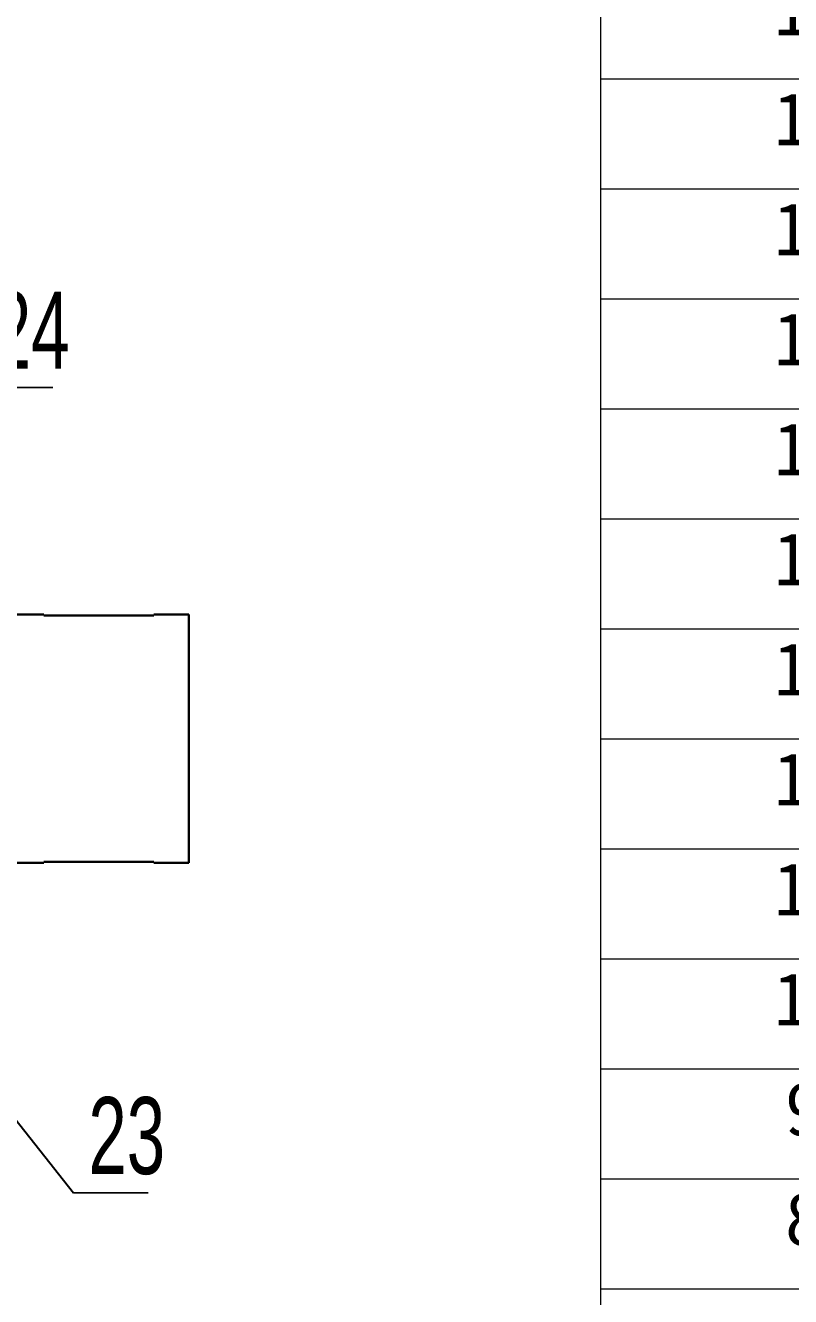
# Model space of a CAD drawing. Header units: millimetres. Extents: x 13 to 7248, y -1201 to 1478.
# Drawn here: x 1050.9 to 1224.7, y 433 to 721.9 of the extents above; entities that cross this region are included whole.
import ezdxf

# ---------------------------------------------------------------- set-up
doc = ezdxf.new("R2010")
doc.units = ezdxf.units.MM
doc.header["$LTSCALE"] = 5
doc.linetypes.add('SLD-实线', pattern=[0])
doc.layers.get('0').update_dxf_attribs({"lineweight": 30})
doc.layers.add('文字层', color=7, linetype='SLD-实线')
doc.layers.add('标注线', color=4, linetype='SLD-实线')
doc.styles.add('SLDTEXTSTYLE2', font='')
doc.styles.add('SLDTEXTSTYLE4', font='', dxfattribs={"width": 0.67})
doc.styles.get("Standard").update_dxf_attribs({"font": ''})
doc.styles.get('SLDTEXTSTYLE2').set_extended_font_data('宋体')
doc.styles.get('SLDTEXTSTYLE4').set_extended_font_data('汉仪长仿宋体')
doc.styles.get('Standard').set_extended_font_data('SimSun')
doc.dimstyles.new('SLDDIMSTYLE0', dxfattribs={"dimtxt": 0.18, "dimasz": 4, "dimexe": 0, "dimexo": 0.0625, "dimgap": 0, "dimtad": 0, "dimtih": 1, "dimtoh": 1, "dimdec": 0, "dimrnd": 1e-09, "dimzin": 0, "dimdsep": 46, "dimtxsty": 'Standard', "dimblk1": 'DOT', "dimblk2": 'DOT', "dimsah": 1, "dimcen": 0.09, "dimadec": 0, "dimazin": 0, "dimtfac": 4, "dimtdec": 0, "dimtofl": 0, "dimtmove": 0, "dimatfit": 3, "dimldrblk": 'DOT', "dimfxl": 0, "dimfrac": 2, "dimtolj": 1, "dimtzin": 0, "dimarcsym": 0})

# ---------------------------------------------------------------- blocks, each defined once
blk = doc.blocks.new('SW_TABLEANNOTATION_1')
at = {"color": 0, "linetype": 'SLD-实线', "lineweight": 0}
for p, q in [((0, 0), (0, -1231.32)), ((0, -741.32), (875.99, -741.32)), ((0, -766.32), (875.99, -766.32)), ((0, -791.32), (875.99, -791.32)), ((0, -816.32), (875.99, -816.32)), ((0, -841.32), (875.99, -841.32)), ((0, -866.32), (875.99, -866.32)), ((0, -891.32), (875.99, -891.32)), ((0, -916.32), (875.99, -916.32)), ((0, -941.32), (875.99, -941.32)), ((0, -966.32), (875.99, -966.32)), ((0, -991.32), (875.99, -991.32)), ((0, -1016.32), (875.99, -1016.32))]:
    blk.add_line(p, q, dxfattribs=at)
at = {"color": 0, "linetype": 'SLD-实线', "lineweight": 0, "attachment_point": 1, "style": 'SLDTEXTSTYLE2'}
for s, insert, char_height in [('19', (39.4, -719.53), 11.906), ('18', (39.4, -744.53), 11.906), ('17', (39.4, -769.53), 11.906), ('16', (39.4, -794.53), 11.906), ('15', (39.39, -819.53), 11.906), ('14', (39.39, -844.53), 11.906), ('13', (39.39, -869.53), 11.906), ('12', (39.39, -894.53), 11.906), ('11', (39.39, -919.53), 11.906), ('10', (39.39, -944.53), 11.906), ('9', (41.96, -969.53), 11.91), ('8', (41.96, -994.53), 11.91)]:
    blk.add_mtext(s, dxfattribs=dict(at, insert=insert, char_height=char_height))
blk = doc.blocks.new('SW_NOTE_58')
at = {"color": 0, "linetype": 'SLD-实线', "lineweight": 15}
for p, q in [((0, 0), (16.98, 0)), ((16.98, 0), (0, 0)), ((0, 0), (16.98, 0)), ((16.98, 0), (0, 0)), ((0, 0), (16.98, 0)), ((16.98, 0), (0, 0))]:
    blk.add_line(p, q, dxfattribs=at)
at = {"color": 0, "linetype": 'SLD-实线', "lineweight": 15, "insert": (3.36, 21.76), "char_height": 17.5, "attachment_point": 1, "style": 'SLDTEXTSTYLE4'}
blk.add_mtext('24', dxfattribs=at)
blk = doc.blocks.new('SW_NOTE_59')
at = {"color": 0, "linetype": 'SLD-实线', "lineweight": 15}
for p, q in [((0, 0), (16.98, 0)), ((16.98, 0), (0, 0)), ((0, 0), (16.98, 0)), ((16.98, 0), (0, 0)), ((0, 0), (16.98, 0)), ((16.98, 0), (0, 0))]:
    blk.add_line(p, q, dxfattribs=at)
at = {"color": 0, "linetype": 'SLD-实线', "lineweight": 15, "insert": (3.36, 21.76), "char_height": 17.5, "attachment_point": 1, "style": 'SLDTEXTSTYLE4'}
blk.add_mtext('23', dxfattribs=at)
blk = doc.blocks.new('_DOT')
at = {"color": 0, "linetype": 'ByBlock', "lineweight": -2}
blk.add_line((-0.5, 0), (-1, 0), dxfattribs=at)
at = {"color": 0, "linetype": 'ByBlock', "const_width": 0.5}
blk.add_lwpolyline([(-0.25, 0, 1), (0.25, 0, 1)], format="xyb", close=True, dxfattribs=at)

msp = doc.modelspace()

# ---------------------------------------------------------------- linework, layer by layer
for p, q in [((1055.0086, 588.0042), (1047.0086, 588.0042)), ((1055.0086, 588.0042), (1055.0086, 587.8042)), ((1055.0086, 587.8042), (1080.0086, 587.8042)), ((1080.0086, 588.0042), (1080.0086, 587.8042)), ((1088.0086, 588.0042), (1080.0086, 588.0042)), ((1088.0086, 588.0042), (1088.0086, 531.6042)), ((1047.0086, 531.6042), (1055.0086, 531.6042)), ((1080.0086, 531.8042), (1055.0086, 531.8042)), ((1055.0086, 531.8042), (1055.0086, 531.6042)), ((1080.0086, 531.8042), (1080.0086, 531.6042)), ((1080.0086, 531.6042), (1088.0086, 531.6042))]:
    msp.add_line(p, q)

# ---------------------------------------------------------------- block references
at = {"layer": '文字层'}
msp.add_blockref('SW_TABLEANNOTATION_1', (1181.5118, 1451.1201), dxfattribs=at)
at = {"layer": '标注线'}
for name, p in [('SW_NOTE_58', (1040.0943, 639.6226)), ('SW_NOTE_59', (1061.7925, 456.6038))]:
    msp.add_blockref(name, p, dxfattribs=at)

# ---------------------------------------------------------------- leaders
msp.add_leader([(1017.3155, 512.8042), (1061.7925, 456.6038)], dimstyle='SLDDIMSTYLE0', dxfattribs=at)

doc.saveas('drawing.dxf')
